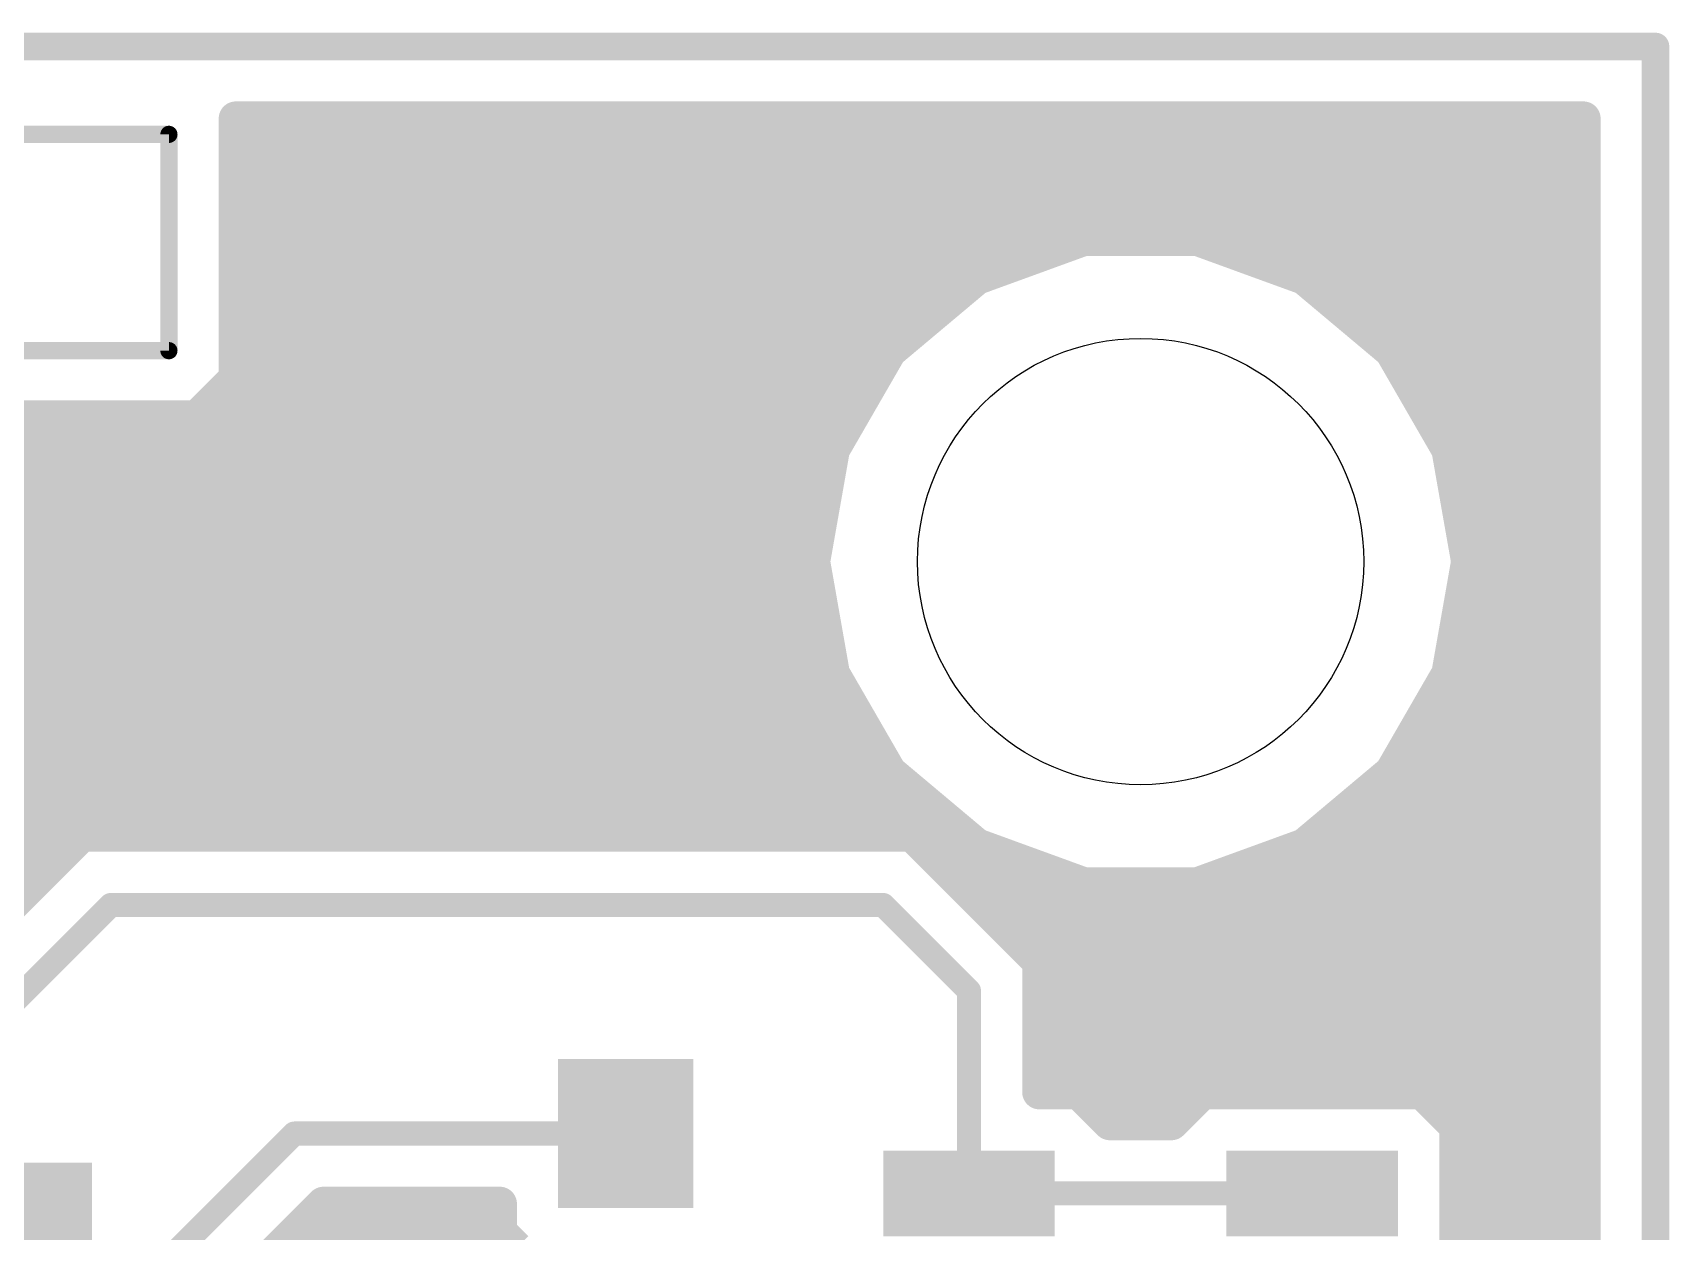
# Model space of a CAD drawing. Extents: x -0.1 to 53.2, y -0.1 to 25.5.
# Drawn here: x 13.39 to 25.5, y 16.64 to 25.5 of the extents above; entities that cross this region are included whole.
import ezdxf

# ---------------------------------------------------------------- set-up
doc = ezdxf.new("R2010")
doc.units = 0
doc.layers.add('1', color=22, linetype='CONTINUOUS')
doc.layers.add('20', color=7, linetype='CONTINUOUS')

# ---------------------------------------------------------------- blocks, each defined once
blk = doc.blocks.new('RECT')
blk.add_solid([(-0.5, -0.5), (0.5, -0.5), (-0.5, 0.5), (0.5, 0.5)])

msp = doc.modelspace()

# ---------------------------------------------------------------- linework, layer by layer
at = {"layer": '1'}
for points, const_width in [([(14.8953, 22.9448), (14.8953, 24.8666)], 0.254), ([(14.8953, 24.8666), (24.8666, 24.8666)], 0.254), ([(24.8666, 24.8666), (24.8666, 14.8953)], 0.254), ([(14.8953, 24.638), (24.8666, 24.638)], 0.254), ([(14.8953, 24.384), (24.8666, 24.384)], 0.254), ([(14.8953, 24.13), (24.8666, 24.13)], 0.254), ([(21.169, 23.9776), (20.3778, 23.6896)], 0.254), ([(22.011, 23.9776), (21.169, 23.9776)], 0.254), ([(22.8022, 23.6896), (22.011, 23.9776)], 0.254), ([(14.8953, 23.876), (20.8899, 23.876)], 0.254), ([(22.2901, 23.876), (24.8666, 23.876)], 0.254), ([(14.8953, 23.622), (20.2972, 23.622)], 0.254), ([(20.3778, 23.6896), (19.7328, 23.1484)], 0.254), ([(20.3778, 23.6896), (20.3778, 23.6896)], 0.254), ([(23.4472, 23.1484), (22.8022, 23.6896)], 0.254), ([(22.8022, 23.6896), (22.8022, 23.6896)], 0.254), ([(22.8828, 23.622), (24.8666, 23.622)], 0.254), ([(14.8953, 23.368), (19.9945, 23.368)], 0.254), ([(23.1855, 23.368), (24.8666, 23.368)], 0.254), ([(19.7328, 23.1484), (19.3118, 22.4192)], 0.254), ([(19.7328, 23.1484), (19.7328, 23.1484)], 0.254), ([(19.7328, 23.1484), (19.7328, 23.1484)], 0.254), ([(23.8682, 22.4192), (23.4472, 23.1484)], 0.254), ([(23.4472, 23.1484), (23.4472, 23.1484)], 0.254), ([(14.8953, 23.114), (19.7129, 23.114)], 0.254), ([(23.4671, 23.114), (24.8666, 23.114)], 0.254), ([(14.6052, 22.6547), (14.8953, 22.9448)], 0.254), ([(14.8105, 22.86), (19.5663, 22.86)], 0.254), ([(23.6137, 22.86), (24.8666, 22.86)], 0.254), ([(10.7948, 22.6547), (14.6052, 22.6547)], 0.254), ([(5.9804, 22.606), (19.4196, 22.606)], 0.254), ([(23.7604, 22.606), (24.8666, 22.606)], 0.254), ([(19.3118, 22.4192), (19.1656, 21.59)], 0.254), ([(19.3118, 22.4192), (19.3118, 22.4192)], 0.254), ([(24.0144, 21.59), (23.8682, 22.4192)], 0.254), ([(23.8682, 22.4192), (23.8682, 22.4192)], 0.254), ([(6.1001, 22.352), (19.2999, 22.352)], 0.254), ([(23.8801, 22.352), (24.8666, 22.352)], 0.254), ([(6.1449, 22.098), (19.2551, 22.098)], 0.254), ([(23.9249, 22.098), (24.8666, 22.098)], 0.254), ([(6.1896, 21.844), (19.2104, 21.844)], 0.254), ([(23.9696, 21.844), (24.8666, 21.844)], 0.254), ([(6.2344, 21.59), (19.1656, 21.59)], 0.254), ([(19.1656, 21.59), (19.1656, 21.59)], 0.254), ([(19.1656, 21.59), (19.3118, 20.7608)], 0.254), ([(23.8682, 20.7608), (24.0144, 21.59)], 0.254), ([(24.0144, 21.59), (24.0144, 21.59)], 0.254), ([(24.0144, 21.59), (24.8666, 21.59)], 0.254), ([(6.1896, 21.336), (19.2104, 21.336)], 0.254), ([(23.9696, 21.336), (24.8666, 21.336)], 0.254), ([(6.1449, 21.082), (19.2551, 21.082)], 0.254), ([(23.9249, 21.082), (24.8666, 21.082)], 0.254), ([(6.1001, 20.828), (19.2999, 20.828)], 0.254), ([(23.8801, 20.828), (24.8666, 20.828)], 0.254), ([(19.3118, 20.7608), (19.3118, 20.7608)], 0.254), ([(19.3118, 20.7608), (19.7328, 20.0316)], 0.254), ([(23.4472, 20.0316), (23.8682, 20.7608)], 0.254), ([(23.8682, 20.7608), (23.8682, 20.7608)], 0.254), ([(5.9804, 20.574), (19.4196, 20.574)], 0.254), ([(23.7604, 20.574), (24.8666, 20.574)], 0.254), ([(5.8337, 20.32), (19.5663, 20.32)], 0.254), ([(23.6137, 20.32), (24.8666, 20.32)], 0.254), ([(5.6871, 20.066), (19.7129, 20.066)], 0.254), ([(19.7328, 20.0316), (19.7328, 20.0316)], 0.254), ([(19.7328, 20.0316), (20.3778, 19.4904)], 0.254), ([(22.8022, 19.4904), (23.4472, 20.0316)], 0.254), ([(23.4472, 20.0316), (23.4472, 20.0316)], 0.254), ([(23.4472, 20.0316), (23.4472, 20.0316)], 0.254), ([(23.4671, 20.066), (24.8666, 20.066)], 0.254), ([(5.4055, 19.812), (19.9945, 19.812)], 0.254), ([(23.1855, 19.812), (24.8666, 19.812)], 0.254), ([(5.1028, 19.558), (13.7416, 19.558)], 0.254), ([(13.7543, 19.5707), (12.1793, 17.9957)], 0.254), ([(19.9007, 19.5707), (13.7543, 19.5707)], 0.254), ([(20.5357, 18.9357), (19.9007, 19.5707)], 0.254), ([(19.9134, 19.558), (20.2972, 19.558)], 0.254), ([(20.3778, 19.4904), (20.3778, 19.4904)], 0.254), ([(20.3778, 19.4904), (21.169, 19.2024)], 0.254), ([(22.011, 19.2024), (22.8022, 19.4904)], 0.254), ([(22.8022, 19.4904), (22.8022, 19.4904)], 0.254), ([(22.8828, 19.558), (24.8666, 19.558)], 0.254), ([(4.5101, 19.304), (13.4876, 19.304)], 0.254), ([(20.1674, 19.304), (20.8899, 19.304)], 0.254), ([(22.2901, 19.304), (24.8666, 19.304)], 0.254), ([(21.169, 19.2024), (21.8109, 19.2024)], 0.254), ([(21.8109, 19.2024), (22.011, 19.2024)], 0.254), ([(22.011, 19.2024), (22.011, 19.2024)], 0.254), ([(12.7, 17.78), (13.97, 19.05)], 0.1778), ([(13.97, 19.05), (19.685, 19.05)], 0.1778), ([(19.685, 19.05), (20.32, 18.415)], 0.1778), ([(20.4214, 19.05), (24.8666, 19.05)], 0.254), ([(20.8407, 18.6307), (20.5357, 18.9357)], 0.254), ([(20.6754, 18.796), (24.8666, 18.796)], 0.254), ([(20.8407, 17.6657), (20.8407, 18.6307)], 0.254), ([(20.8407, 18.542), (24.8666, 18.542)], 0.254), ([(20.32, 18.415), (20.32, 16.9164)], 0.1778), ([(20.8407, 18.288), (24.8666, 18.288)], 0.254), ([(20.8407, 18.034), (24.8666, 18.034)], 0.254), ([(20.8407, 17.78), (24.8666, 17.78)], 0.254), ([(21.1339, 17.6657), (20.8407, 17.6657)], 0.254), ([(21.3625, 17.4371), (21.1339, 17.6657)], 0.254), ([(22.0461, 17.6657), (21.8175, 17.4371)], 0.254), ([(23.6739, 17.6657), (22.0461, 17.6657)], 0.254), ([(23.9268, 17.4128), (23.6739, 17.6657)], 0.254), ([(21.2736, 17.526), (21.9064, 17.526)], 0.254), ([(21.8175, 17.4371), (21.3625, 17.4371)], 0.254), ([(23.8136, 17.526), (24.8666, 17.526)], 0.254), ([(14.478, 16.51), (15.328, 17.36)], 0.1778), ([(17.78, 17.36), (15.328, 17.36)], 0.1778), ([(23.9268, 15.6072), (23.9268, 17.4128)], 0.254), ([(23.9268, 17.272), (24.8666, 17.272)], 0.254), ([(23.9268, 17.018), (24.8666, 17.018)], 0.254), ([(14.6937, 15.9893), (15.5437, 16.8393)], 0.254), ([(15.5437, 16.8393), (16.8482, 16.8393)], 0.254), ([(16.8482, 16.8393), (16.8482, 16.6311)], 0.254), ([(20.32, 16.9164), (22.86, 16.9164)], 0.1778), ([(15.4684, 16.764), (16.8482, 16.764)], 0.254), ([(23.9268, 16.764), (24.8666, 16.764)], 0.254), ([(16.8482, 16.6311), (16.9693, 16.51)], 0.254), ([(15.2144, 16.51), (16.9693, 16.51)], 0.254), ([(16.9693, 16.51), (16.8482, 16.3889)], 0.254), ([(23.9268, 16.51), (24.8666, 16.51)], 0.254)]:
    msp.add_lwpolyline(points, dxfattribs=dict(at, const_width=const_width))
for points, const_width in [([(14.9588, 24.8666, 1), (14.8318, 24.8666)], 0.127), ([(14.8953, 24.9301, 1), (14.8953, 24.8031)], 0.127), ([(24.9301, 24.8666, 1), (24.8031, 24.8666)], 0.127), ([(24.8666, 24.8031, 1), (24.8666, 24.9301)], 0.127), ([(14.8953, 24.7015, 1), (14.8953, 24.5745)], 0.127), ([(24.8666, 24.5745, 1), (24.8666, 24.7015)], 0.127), ([(14.8953, 24.4475, 1), (14.8953, 24.3205)], 0.127), ([(24.8666, 24.3205, 1), (24.8666, 24.4475)], 0.127), ([(14.8953, 24.1935, 1), (14.8953, 24.0665)], 0.127), ([(24.8666, 24.0665, 1), (24.8666, 24.1935)], 0.127), ([(21.169, 24.0411, 1), (21.169, 23.9141)], 0.127), ([(21.1907, 23.9179, 1), (21.1473, 24.0373)], 0.127), ([(22.0327, 24.0373, 1), (21.9893, 23.9179)], 0.127), ([(22.011, 23.9141, 1), (22.011, 24.0411)], 0.127), ([(14.8953, 23.9395, 1), (14.8953, 23.8125)], 0.127), ([(20.8899, 23.8125, 1), (20.8899, 23.9395)], 0.127), ([(22.2901, 23.9395, 1), (22.2901, 23.8125)], 0.127), ([(24.8666, 23.8125, 1), (24.8666, 23.9395)], 0.127), ([(14.8953, 23.6855, 1), (14.8953, 23.5585)], 0.127), ([(20.2972, 23.5585, 1), (20.2972, 23.6855)], 0.127), ([(20.3778, 23.7531, 1), (20.3778, 23.6261)], 0.127), ([(20.3561, 23.7493, 1), (20.3995, 23.6299)], 0.127), ([(20.4186, 23.641, 1), (20.337, 23.7383)], 0.127), ([(20.3778, 23.6261, 1), (20.3778, 23.7531)], 0.127), ([(22.843, 23.7383, 1), (22.7614, 23.641)], 0.127), ([(22.8022, 23.7531, 1), (22.8022, 23.6261)], 0.127), ([(22.7805, 23.6299, 1), (22.8239, 23.7493)], 0.127), ([(22.8022, 23.6261, 1), (22.8022, 23.7531)], 0.127), ([(22.8828, 23.6855, 1), (22.8828, 23.5585)], 0.127), ([(24.8666, 23.5585, 1), (24.8666, 23.6855)], 0.127), ([(14.8953, 23.4315, 1), (14.8953, 23.3045)], 0.127), ([(19.9945, 23.3045, 1), (19.9945, 23.4315)], 0.127), ([(23.1855, 23.4315, 1), (23.1855, 23.3045)], 0.127), ([(24.8666, 23.3045, 1), (24.8666, 23.4315)], 0.127), ([(19.7328, 23.2119, 1), (19.7328, 23.0849)], 0.127), ([(19.7963, 23.1484, 1), (19.6693, 23.1484)], 0.127), ([(19.692, 23.197, 1), (19.7736, 23.0998)], 0.127), ([(19.7878, 23.1166, 1), (19.6778, 23.1801)], 0.127), ([(19.7328, 23.0849, 1), (19.7328, 23.2119)], 0.127), ([(23.5022, 23.1801, 1), (23.3922, 23.1166)], 0.127), ([(23.5107, 23.1484, 1), (23.3837, 23.1484)], 0.127), ([(23.4064, 23.0997, 1), (23.488, 23.197)], 0.127), ([(14.8953, 23.1775, 1), (14.8953, 23.0505)], 0.127), ([(19.6693, 23.1484, 1), (19.7963, 23.1484)], 0.127), ([(19.7129, 23.0505, 1), (19.7129, 23.1775)], 0.127), ([(23.3837, 23.1484, 1), (23.5107, 23.1484)], 0.127), ([(23.4671, 23.1775, 1), (23.4671, 23.0505)], 0.127), ([(24.8666, 23.0505, 1), (24.8666, 23.1775)], 0.127), ([(14.8318, 22.9448, 1), (14.9588, 22.9448)], 0.127), ([(14.9402, 22.8999, 1), (14.8504, 22.9897)], 0.127), ([(14.8105, 22.9235, 1), (14.8105, 22.7965)], 0.127), ([(19.5663, 22.7965, 1), (19.5663, 22.9235)], 0.127), ([(23.6137, 22.9235, 1), (23.6137, 22.7965)], 0.127), ([(24.8666, 22.7965, 1), (24.8666, 22.9235)], 0.127), ([(14.6052, 22.5912, 1), (14.6052, 22.7182)], 0.127), ([(14.5603, 22.6996, 1), (14.6501, 22.6098)], 0.127), ([(19.4196, 22.5425, 1), (19.4196, 22.6695)], 0.127), ([(23.7604, 22.6695, 1), (23.7604, 22.5425)], 0.127), ([(24.8666, 22.5425, 1), (24.8666, 22.6695)], 0.127), ([(19.3753, 22.4192, 1), (19.2483, 22.4192)], 0.127), ([(19.3743, 22.4082, 1), (19.2492, 22.4302)], 0.127), ([(23.9308, 22.4302, 1), (23.8057, 22.4082)], 0.127), ([(23.9317, 22.4192, 1), (23.8047, 22.4192)], 0.127), ([(19.2568, 22.451, 1), (19.3668, 22.3875)], 0.127), ([(19.2483, 22.4192, 1), (19.3753, 22.4192)], 0.127), ([(19.2999, 22.2885, 1), (19.2999, 22.4155)], 0.127), ([(23.8047, 22.4192, 1), (23.9317, 22.4192)], 0.127), ([(23.8132, 22.3875, 1), (23.9232, 22.451)], 0.127), ([(23.8801, 22.4155, 1), (23.8801, 22.2885)], 0.127), ([(24.8666, 22.2885, 1), (24.8666, 22.4155)], 0.127), ([(19.2551, 22.0345, 1), (19.2551, 22.1615)], 0.127), ([(23.9249, 22.1615, 1), (23.9249, 22.0345)], 0.127), ([(24.8666, 22.0345, 1), (24.8666, 22.1615)], 0.127), ([(19.2104, 21.7805, 1), (19.2104, 21.9075)], 0.127), ([(23.9696, 21.9075, 1), (23.9696, 21.7805)], 0.127), ([(24.8666, 21.7805, 1), (24.8666, 21.9075)], 0.127), ([(19.2281, 21.601, 1), (19.103, 21.579)], 0.127), ([(19.2291, 21.59, 1), (19.1021, 21.59)], 0.127), ([(19.1656, 21.5265, 1), (19.1656, 21.6535)], 0.127), ([(24.0779, 21.59, 1), (23.9509, 21.59)], 0.127), ([(24.0144, 21.6535, 1), (24.0144, 21.5265)], 0.127), ([(24.077, 21.579, 1), (23.9519, 21.601)], 0.127), ([(24.8666, 21.5265, 1), (24.8666, 21.6535)], 0.127), ([(19.103, 21.601, 1), (19.2281, 21.579)], 0.127), ([(19.1021, 21.59, 1), (19.2291, 21.59)], 0.127), ([(23.9509, 21.59, 1), (24.0779, 21.59)], 0.127), ([(23.9519, 21.579, 1), (24.077, 21.601)], 0.127), ([(19.2104, 21.2725, 1), (19.2104, 21.3995)], 0.127), ([(23.9696, 21.3995, 1), (23.9696, 21.2725)], 0.127), ([(24.8666, 21.2725, 1), (24.8666, 21.3995)], 0.127), ([(19.2551, 21.0185, 1), (19.2551, 21.1455)], 0.127), ([(23.9249, 21.1455, 1), (23.9249, 21.0185)], 0.127), ([(24.8666, 21.0185, 1), (24.8666, 21.1455)], 0.127), ([(19.2999, 20.7645, 1), (19.2999, 20.8915)], 0.127), ([(23.8801, 20.8915, 1), (23.8801, 20.7645)], 0.127), ([(24.8666, 20.7645, 1), (24.8666, 20.8915)], 0.127), ([(19.3753, 20.7608, 1), (19.2483, 20.7608)], 0.127), ([(19.3668, 20.7925, 1), (19.2568, 20.729)], 0.127), ([(19.2492, 20.7498, 1), (19.3743, 20.7718)], 0.127), ([(23.9317, 20.7608, 1), (23.8047, 20.7608)], 0.127), ([(23.8057, 20.7718, 1), (23.9308, 20.7498)], 0.127), ([(23.9232, 20.729, 1), (23.8132, 20.7925)], 0.127), ([(19.2483, 20.7608, 1), (19.3753, 20.7608)], 0.127), ([(23.8047, 20.7608, 1), (23.9317, 20.7608)], 0.127), ([(19.4196, 20.5105, 1), (19.4196, 20.6375)], 0.127), ([(23.7604, 20.6375, 1), (23.7604, 20.5105)], 0.127), ([(24.8666, 20.5105, 1), (24.8666, 20.6375)], 0.127), ([(19.5663, 20.2565, 1), (19.5663, 20.3835)], 0.127), ([(23.6137, 20.3835, 1), (23.6137, 20.2565)], 0.127), ([(24.8666, 20.2565, 1), (24.8666, 20.3835)], 0.127), ([(19.7963, 20.0316, 1), (19.6693, 20.0316)], 0.127), ([(19.7736, 20.0802, 1), (19.692, 19.983)], 0.127), ([(19.6778, 19.9999, 1), (19.7878, 20.0634)], 0.127), ([(19.7129, 20.0025, 1), (19.7129, 20.1295)], 0.127), ([(23.4472, 20.0951, 1), (23.4472, 19.9681)], 0.127), ([(23.5107, 20.0316, 1), (23.3837, 20.0316)], 0.127), ([(23.3922, 20.0634, 1), (23.5022, 19.9999)], 0.127), ([(23.4671, 20.1295, 1), (23.4671, 20.0025)], 0.127), ([(23.488, 19.983, 1), (23.4064, 20.0802)], 0.127), ([(23.4472, 19.9681, 1), (23.4472, 20.0951)], 0.127), ([(24.8666, 20.0025, 1), (24.8666, 20.1295)], 0.127), ([(19.6693, 20.0316, 1), (19.7963, 20.0316)], 0.127), ([(23.3837, 20.0316, 1), (23.5107, 20.0316)], 0.127), ([(19.9945, 19.7485, 1), (19.9945, 19.8755)], 0.127), ([(23.1855, 19.8755, 1), (23.1855, 19.7485)], 0.127), ([(24.8666, 19.7485, 1), (24.8666, 19.8755)], 0.127), ([(13.7543, 19.6342, 1), (13.7543, 19.5072)], 0.127), ([(13.7992, 19.5258, 1), (13.7094, 19.6156)], 0.127), ([(13.7416, 19.4945, 1), (13.7416, 19.6215)], 0.127), ([(19.9456, 19.6156, 1), (19.8558, 19.5258)], 0.127), ([(19.9134, 19.6215, 1), (19.9134, 19.4945)], 0.127), ([(19.9007, 19.5072, 1), (19.9007, 19.6342)], 0.127), ([(20.2972, 19.4945, 1), (20.2972, 19.6215)], 0.127), ([(20.3778, 19.5539, 1), (20.3778, 19.4269)], 0.127), ([(20.3995, 19.55, 1), (20.3561, 19.4307)], 0.127), ([(20.3778, 19.4269, 1), (20.3778, 19.5539)], 0.127), ([(22.8022, 19.5539, 1), (22.8022, 19.4269)], 0.127), ([(22.8239, 19.4307, 1), (22.7805, 19.55)], 0.127), ([(22.8022, 19.4269, 1), (22.8022, 19.5539)], 0.127), ([(22.8828, 19.6215, 1), (22.8828, 19.4945)], 0.127), ([(24.8666, 19.4945, 1), (24.8666, 19.6215)], 0.127), ([(20.337, 19.4417, 1), (20.4186, 19.539)], 0.127), ([(22.7614, 19.539, 1), (22.843, 19.4417)], 0.127), ([(13.4876, 19.2405, 1), (13.4876, 19.3675)], 0.127), ([(20.1674, 19.3675, 1), (20.1674, 19.2405)], 0.127), ([(20.8899, 19.2405, 1), (20.8899, 19.3675)], 0.127), ([(22.2901, 19.3675, 1), (22.2901, 19.2405)], 0.127), ([(24.8666, 19.2405, 1), (24.8666, 19.3675)], 0.127), ([(21.169, 19.2659, 1), (21.169, 19.1389)], 0.127), ([(21.1473, 19.1427, 1), (21.1907, 19.2621)], 0.127), ([(21.8109, 19.2659, 1), (21.8109, 19.1389)], 0.127), ([(21.8109, 19.1389, 1), (21.8109, 19.2659)], 0.127), ([(22.011, 19.2659, 1), (22.011, 19.1389)], 0.127), ([(21.9893, 19.2621, 1), (22.0327, 19.1427)], 0.127), ([(22.011, 19.1389, 1), (22.011, 19.2659)], 0.127), ([(22.011, 19.1389, 1), (22.011, 19.2659)], 0.127), ([(13.97, 19.0945, 1), (13.97, 19.0055)], 0.0889), ([(14.0014, 19.0186, 1), (13.9386, 19.0814)], 0.0889), ([(19.7164, 19.0814, 1), (19.6536, 19.0186)], 0.0889), ([(19.685, 19.0055, 1), (19.685, 19.0945)], 0.0889), ([(20.4214, 19.1135, 1), (20.4214, 18.9865)], 0.127), ([(24.8666, 18.9865, 1), (24.8666, 19.1135)], 0.127), ([(20.5806, 18.9806, 1), (20.4908, 18.8908)], 0.127), ([(20.4908, 18.8908, 1), (20.5806, 18.9806)], 0.127), ([(20.6754, 18.8595, 1), (20.6754, 18.7325)], 0.127), ([(24.8666, 18.7325, 1), (24.8666, 18.8595)], 0.127), ([(20.9042, 18.6307, 1), (20.7772, 18.6307)], 0.127), ([(20.8407, 18.6055, 1), (20.8407, 18.4785)], 0.127), ([(20.7958, 18.5858, 1), (20.8856, 18.6756)], 0.127), ([(24.8666, 18.4785, 1), (24.8666, 18.6055)], 0.127), ([(20.3645, 18.415, 1), (20.2755, 18.415)], 0.0889), ([(20.2886, 18.3836, 1), (20.3514, 18.4464)], 0.0889), ([(20.8407, 18.3515, 1), (20.8407, 18.2245)], 0.127), ([(24.8666, 18.2245, 1), (24.8666, 18.3515)], 0.127), ([(20.8407, 18.0975, 1), (20.8407, 17.9705)], 0.127), ([(24.8666, 17.9705, 1), (24.8666, 18.0975)], 0.127), ([(20.8407, 17.8435, 1), (20.8407, 17.7165)], 0.127), ([(24.8666, 17.7165, 1), (24.8666, 17.8435)], 0.127), ([(20.8407, 17.7292, 1), (20.8407, 17.6022)], 0.127), ([(20.7772, 17.6657, 1), (20.9042, 17.6657)], 0.127), ([(21.1788, 17.7106, 1), (21.089, 17.6208)], 0.127), ([(21.1339, 17.6022, 1), (21.1339, 17.7292)], 0.127), ([(22.0461, 17.7292, 1), (22.0461, 17.6022)], 0.127), ([(22.091, 17.6208, 1), (22.0012, 17.7106)], 0.127), ([(23.7188, 17.7106, 1), (23.629, 17.6208)], 0.127), ([(23.6739, 17.6022, 1), (23.6739, 17.7292)], 0.127), ([(21.2736, 17.5895, 1), (21.2736, 17.4625)], 0.127), ([(21.3625, 17.5006, 1), (21.3625, 17.3736)], 0.127), ([(21.8175, 17.3736, 1), (21.8175, 17.5006)], 0.127), ([(21.9064, 17.4625, 1), (21.9064, 17.5895)], 0.127), ([(23.8136, 17.5895, 1), (23.8136, 17.4625)], 0.127), ([(24.8666, 17.4625, 1), (24.8666, 17.5895)], 0.127), ([(15.328, 17.4045, 1), (15.328, 17.3155)], 0.0889), ([(15.3594, 17.3286, 1), (15.2966, 17.3914)], 0.0889), ([(17.78, 17.3155, 1), (17.78, 17.4045)], 0.0889), ([(21.3176, 17.3922, 1), (21.4074, 17.482)], 0.127), ([(21.7726, 17.482, 1), (21.8624, 17.3922)], 0.127), ([(23.9903, 17.4128, 1), (23.8633, 17.4128)], 0.127), ([(23.8819, 17.3679, 1), (23.9717, 17.4577)], 0.127), ([(23.9268, 17.3355, 1), (23.9268, 17.2085)], 0.127), ([(24.8666, 17.2085, 1), (24.8666, 17.3355)], 0.127), ([(23.9268, 17.0815, 1), (23.9268, 16.9545)], 0.127), ([(24.8666, 16.9545, 1), (24.8666, 17.0815)], 0.127), ([(15.5437, 16.9028, 1), (15.5437, 16.7758)], 0.127), ([(15.5886, 16.7944, 1), (15.4988, 16.8842)], 0.127), ([(16.9117, 16.8393, 1), (16.7847, 16.8393)], 0.127), ([(16.8482, 16.7758, 1), (16.8482, 16.9028)], 0.127), ([(20.32, 16.9609, 1), (20.32, 16.8719)], 0.0889), ([(20.2755, 16.9164, 1), (20.3645, 16.9164)], 0.0889), ([(22.86, 16.8719, 1), (22.86, 16.9609)], 0.0889), ([(15.4684, 16.8275, 1), (15.4684, 16.7005)], 0.127), ([(16.8482, 16.7005, 1), (16.8482, 16.8275)], 0.127), ([(23.9268, 16.8275, 1), (23.9268, 16.7005)], 0.127), ([(24.8666, 16.7005, 1), (24.8666, 16.8275)], 0.127), ([(16.8931, 16.676, 1), (16.8033, 16.5862)], 0.127), ([(16.7847, 16.6311, 1), (16.9117, 16.6311)], 0.127)]:
    msp.add_lwpolyline(points, format="xyb", dxfattribs=dict(at, const_width=const_width))
at = {"layer": '20'}
for points, const_width in [([(0, 25.4), (25.4, 25.4)], 0.2032), ([(25.4, 25.4), (25.4, 0)], 0.2032), ([(14.4, 24.75), (11, 24.75)], 0.127), ([(14.4, 23.15), (14.4, 24.75)], 0.127), ([(14.4, 23.15), (11, 23.15)], 0.127)]:
    msp.add_lwpolyline(points, dxfattribs=dict(at, const_width=const_width))
for points, const_width in [([(25.4508, 25.4, 1), (25.3492, 25.4)], 0.1016), ([(25.4, 25.3492, 1), (25.4, 25.4508)], 0.1016), ([(14.4318, 24.75, 1), (14.3682, 24.75)], 0.0635), ([(14.4, 24.7183, 1), (14.4, 24.7817)], 0.0635), ([(14.3682, 23.15, 1), (14.4318, 23.15)], 0.0635), ([(14.4, 23.1183, 1), (14.4, 23.1818)], 0.0635)]:
    msp.add_lwpolyline(points, format="xyb", dxfattribs=dict(at, const_width=const_width))
msp.add_circle((21.59, 21.59), 1.651, dxfattribs=at)

# ---------------------------------------------------------------- block references
at = {"layer": '1', "xscale": 1.1, "rotation": 90}
msp.add_blockref('RECT', (17.78, 17.36), dxfattribs=at)
at = {"layer": '1', "xscale": 0.635, "yscale": 1.27, "rotation": 90}
for p in [(20.32, 16.9164), (22.86, 16.9164)]:
    msp.add_blockref('RECT', p, dxfattribs=at)
at = {"layer": '1', "xscale": 0.635, "yscale": 1.27}
msp.add_blockref('RECT', (13.5128, 16.51), dxfattribs=at)

doc.saveas('drawing.dxf')
